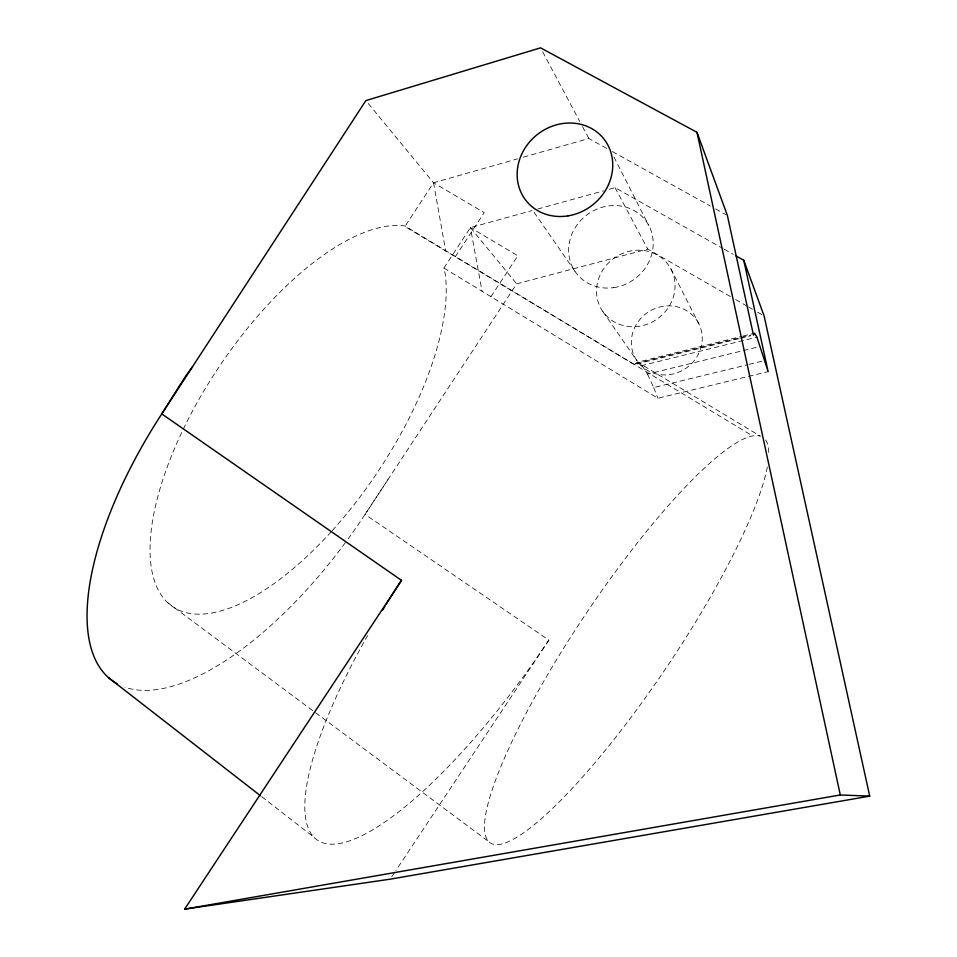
<?xml version="1.0" encoding="UTF-8"?>
<svg xmlns="http://www.w3.org/2000/svg" width="957" height="957" viewBox="0 0 957 957"><rect width="100%" height="100%" fill="white"/><g stroke="black" fill="none" stroke-linecap="round" stroke-linejoin="round"><path stroke-width="0.72" stroke-dasharray="4.79 3.59" d="M387.932 479.636L365.072 514.399A265.424 112.388 -55.3 0 1 348.073 538.947M739.103 338.67L634.335 364.605L404.967 226.45L433.533 182.787L517.593 158.814M332.211 530.633A225.062 95.15 -56.2 0 0 445.244 274.097L443.916 268.068L470.437 227.622L531.996 210.612M455.233 256.799L484.218 212.621L433.533 182.787L366.818 101.729M490.941 296.682L517.821 255.782L470.437 227.622L482.065 291.275M730.478 296.586L647.757 249.083L516.708 283.834L365.072 514.399L548.851 640.089L395.911 870.475M391.772 876.696L395.074 871.719M634.335 364.605L637.601 362.189L741.555 336.421M523.3 157.187L588.842 138.49L607.133 148.658M537.726 209.033L603.58 190.838M609.31 189.247L615.04 187.668L722.954 248.533M742.991 336.063L754.547 333.203M635.532 363.552L750.958 334.962M740.539 338.311L750.587 335.823M767.323 467.028A244.406 48.376 -56.1 0 1 557.847 803.246A244.406 48.376 -56.1 0 1 534.293 698.132A244.406 48.376 -56.1 0 1 760.408 436.213L637.601 362.189L642.075 365.526L756.927 337.139M642.075 365.526L647.494 374.115L758.973 346.733M647.494 374.115L653.727 387.561L747.584 364.737M749.032 364.378L764.906 360.514M443.916 268.068L657.878 398.244L768.136 371.639M612.372 151.565L710.393 206.03M715.621 208.925L726.076 214.739M724.258 249.263L733.361 254.395M735.658 299.553L747.285 306.24M748.577 306.982L752.453 309.207M757.633 312.173L762.801 315.14M183.254 429.274A225.062 95.15 -56.2 0 1 404.859 225.972L752.752 436.021M167.702 602.671L487.974 841.059M261.728 796.714L314.757 837.913M470.437 227.622L516.708 283.834M534.006 212.239L575.444 272.027M602.91 311.647L637.147 361.052M542.655 51.786L579.739 121.419M582.538 126.671L588.842 138.49M615.04 187.668L647.757 249.083M613.916 156.948L648.834 225.553M670.965 269.037A40.23 37.287 -35.3 0 1 633.331 326.768A40.23 37.287 -35.3 0 1 603.077 269.623A40.23 37.287 -35.3 0 1 670.965 269.037L698.502 323.155A36.127 33.866 -33 0 1 664.637 374.941A36.127 33.866 -33 0 1 637.195 323.071A36.127 33.866 -33 0 1 698.502 323.155M653.727 387.561L657.878 398.244M433.533 182.787L445.735 251.069M548.851 640.089A280.281 77.804 -55.5 0 1 331.313 844.194A280.281 77.804 -55.5 0 1 367.62 635.604M345.429 542.547A265.424 112.388 -55.3 0 1 124.9 687.174M331.23 531.721A225.062 95.15 -56.2 0 1 172.643 606.642A225.062 95.15 -56.2 0 1 182.631 430.578M765.576 439.981A244.406 48.376 -56.1 0 1 768.758 454.049M613.748 287.626A43.532 39.967 -36.7 0 0 646.047 221.103A43.532 39.967 -36.7 0 0 572.968 231.69A43.532 39.967 -36.7 0 0 613.748 287.626"/><path stroke-width="1.44" d="M735.957 255.866L743.756 260.256L764.093 315.882L869.722 796.128L390.121 879.184L184.629 909.15L401.485 580.361L161.769 413.903L185.622 376.197L192.489 366.746M184.629 909.15L840.306 794.968L869.722 796.128M743.756 260.256L768.136 371.639L756.927 337.139L754.547 333.203L753.458 335.117L727.38 215.469L696.983 132.317L540.561 47.85L365.873 100.593L161.769 413.903A265.424 112.388 -55.3 0 0 117.065 683.705M108.512 677.664L260.543 795.793M696.983 132.317L840.306 794.968M382.573 610.171A280.281 77.804 -55.5 0 1 384.858 606.439M386.401 603.951A280.281 77.804 -55.5 0 1 401.485 580.361M567.98 215.875A49.656 44.776 -38.7 0 0 604.74 140.081A49.656 44.776 -38.7 0 0 522.115 153.323A49.656 44.776 -38.7 0 0 567.98 215.875"/></g></svg>
